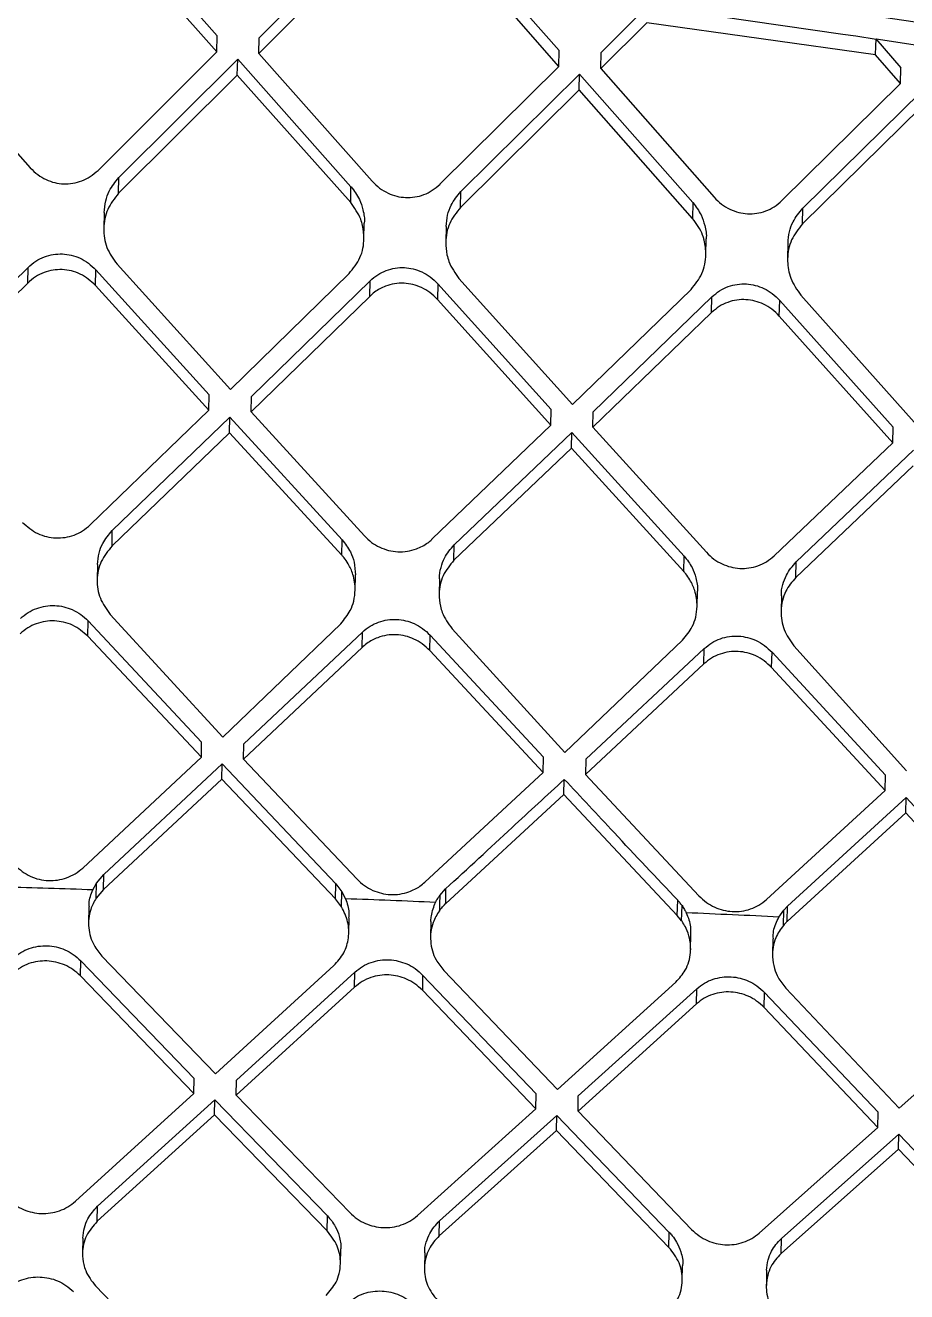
# Model space of a CAD drawing. Extents: x 939 to 1039, y 781 to 934.
# Drawn here: x 965.146 to 966.065, y 882.088 to 883.409 of the extents above; entities that cross this region are included whole.
import ezdxf

# ---------------------------------------------------------------- set-up
doc = ezdxf.new("R2010")
doc.units = 0
doc.header["$MEASUREMENT"] = 0
doc.layers.add('1', color=4, linetype='Continuous')

# ---------------------------------------------------------------- blocks, each defined once
blk = doc.blocks.new('Envoy')
at = {"layer": '1', "color": 3, "linetype": 'Continuous', "lineweight": 25}
for p, q in [((26.6146, 84.3115), (26.6921, 84.2236)), ((26.6917, 84.207), (26.6145, 84.2946)), ((26.7361, 84.2218), (26.8073, 84.2934)), ((26.8067, 84.2765), (26.7357, 84.2053)), ((26.9923, 84.2728), (27.0489, 84.2083)), ((27.0485, 84.1917), (26.9922, 84.256)), ((27.0928, 84.2062), (27.1409, 84.2542)), ((27.1404, 84.2374), (27.0925, 84.1897)), ((27.3792, 84.2038), (27.1404, 84.2374)), ((27.2174, 84.2438), (27.345, 84.2256)), ((26.6917, 84.207), (26.6921, 84.2236)), ((26.7357, 84.2053), (26.7361, 84.2218)), ((27.345, 84.2256), (27.3585, 84.2236)), ((27.3585, 84.2236), (27.3796, 84.2204)), ((27.3796, 84.2207), (27.4684, 84.207)), ((26.3789, 84.2182), (26.4972, 84.086)), ((27.0485, 84.1917), (27.0489, 84.2083)), ((27.3794, 84.2205), (27.4056, 84.1905)), ((26.5679, 84.0834), (26.6918, 84.207)), ((26.5897, 84.0759), (26.7136, 84.1993)), ((26.7132, 84.1828), (26.7136, 84.1993)), ((26.7136, 84.1993), (26.8318, 84.0663)), ((26.7357, 84.2053), (26.854, 84.072)), ((27.0925, 84.1897), (27.0928, 84.2062)), ((27.4052, 84.1739), (27.3792, 84.2038)), ((26.7132, 84.1828), (26.5894, 84.0595)), ((26.8315, 84.0498), (26.7132, 84.1828)), ((26.9246, 84.069), (27.0485, 84.1917)), ((26.9465, 84.0612), (27.0703, 84.1838)), ((27.07, 84.1673), (27.0703, 84.1838)), ((27.0703, 84.1838), (27.1886, 84.0498)), ((27.0925, 84.1897), (27.2107, 84.0554)), ((27.4052, 84.1739), (27.4056, 84.1905)), ((27.2814, 84.0518), (27.4052, 84.1739)), ((27.07, 84.1673), (26.9461, 84.0448)), ((27.1882, 84.0333), (27.07, 84.1673)), ((27.3032, 84.0439), (27.427, 84.1658)), ((27.4267, 84.1492), (27.3028, 84.0275)), ((26.5894, 84.0595), (26.5897, 84.0759)), ((26.8315, 84.0498), (26.8318, 84.0663)), ((26.9461, 84.0448), (26.9465, 84.0613)), ((27.1886, 84.0498), (27.1882, 84.0333)), ((26.5743, 84.0393), (26.5739, 84.0229)), ((27.3028, 84.0275), (27.3032, 84.0439)), ((26.8453, 84.0121), (26.8457, 84.0285)), ((26.931, 84.0248), (26.9307, 84.0084)), ((27.202, 83.9955), (27.2024, 84.0119)), ((27.2877, 84.0075), (27.2874, 83.9911)), ((26.5877, 83.9854), (26.7061, 83.855)), ((26.3711, 83.8607), (26.4949, 83.9822)), ((26.4946, 83.9659), (26.4949, 83.9822)), ((26.5653, 83.9633), (26.5656, 83.9796)), ((26.5656, 83.9796), (26.6839, 83.8494)), ((26.7061, 83.855), (26.8299, 83.9758)), ((26.9445, 83.9707), (27.0628, 83.8392)), ((26.4946, 83.9659), (26.3708, 83.8444)), ((26.6836, 83.8332), (26.5652, 83.9633)), ((26.7279, 83.8476), (26.8517, 83.9682)), ((26.8514, 83.9519), (26.8517, 83.9682)), ((26.9224, 83.9651), (26.922, 83.9488)), ((26.9224, 83.9651), (27.0407, 83.8338)), ((27.0628, 83.8392), (27.1866, 83.9592)), ((26.8514, 83.9519), (26.7276, 83.8314)), ((27.0403, 83.8176), (26.922, 83.9488)), ((27.0846, 83.8317), (27.2084, 83.9514)), ((27.2081, 83.9351), (27.2084, 83.9514)), ((27.2787, 83.9314), (27.2791, 83.9478)), ((27.2791, 83.9478), (27.3974, 83.8154)), ((27.3012, 83.9533), (27.4195, 83.8206)), ((27.2081, 83.9351), (27.0843, 83.8154)), ((27.397, 83.7991), (27.2787, 83.9314)), ((26.6836, 83.8332), (26.6839, 83.8494)), ((26.7276, 83.8314), (26.7279, 83.8476)), ((26.5598, 83.7136), (26.6836, 83.8332)), ((26.5828, 83.7077), (26.7054, 83.8258)), ((26.7051, 83.8096), (26.7054, 83.8258)), ((26.7054, 83.8258), (26.8226, 83.698)), ((26.7276, 83.8314), (26.8459, 83.7021)), ((27.0403, 83.8176), (27.0407, 83.8338)), ((27.0843, 83.8154), (27.0846, 83.8317)), ((26.9166, 83.699), (27.0403, 83.8176)), ((27.0843, 83.8154), (27.2026, 83.685)), ((27.397, 83.7991), (27.3974, 83.8154)), ((26.7051, 83.8096), (26.5825, 83.6916)), ((26.8223, 83.6819), (26.7051, 83.8096)), ((26.9396, 83.6928), (27.0622, 83.81)), ((27.0618, 83.7938), (27.0622, 83.81)), ((27.0622, 83.81), (27.1794, 83.6811)), ((27.2733, 83.6813), (27.397, 83.7991)), ((27.0618, 83.7938), (26.9392, 83.6767)), ((27.179, 83.665), (27.0618, 83.7938)), ((27.2963, 83.6749), (27.4188, 83.7914)), ((27.4185, 83.7752), (27.2959, 83.6588)), ((26.5825, 83.6916), (26.5828, 83.7077)), ((26.8223, 83.6819), (26.8226, 83.698)), ((26.9392, 83.6767), (26.9396, 83.6928)), ((27.179, 83.665), (27.1794, 83.6811)), ((26.5674, 83.6723), (26.5671, 83.6562)), ((27.2959, 83.6588), (27.2963, 83.675)), ((26.8361, 83.6453), (26.8365, 83.6614)), ((26.9242, 83.6575), (26.9238, 83.6414)), ((27.1929, 83.6283), (27.1932, 83.6444)), ((27.2809, 83.6397), (27.2805, 83.6236)), ((26.5573, 83.5974), (26.5576, 83.6134)), ((26.5576, 83.6134), (26.676, 83.4871)), ((26.5806, 83.6202), (26.6981, 83.4923)), ((26.6981, 83.4923), (26.8211, 83.6105)), ((26.72, 83.4853), (26.8437, 83.6018)), ((26.8434, 83.5858), (26.8437, 83.6018)), ((26.9373, 83.6053), (27.0549, 83.4762)), ((26.6757, 83.4712), (26.5573, 83.5974)), ((26.914, 83.5826), (26.9144, 83.5986)), ((26.9144, 83.5986), (27.0328, 83.4713)), ((27.0549, 83.4762), (27.1778, 83.5935)), ((27.294, 83.5874), (27.4115, 83.4571)), ((26.8434, 83.5858), (26.7196, 83.4694)), ((27.0324, 83.4553), (26.914, 83.5826)), ((27.0767, 83.4691), (27.2004, 83.5846)), ((27.2001, 83.5686), (27.2004, 83.5846)), ((27.2707, 83.5648), (27.2711, 83.5809)), ((27.2711, 83.5809), (27.3894, 83.4524)), ((27.2001, 83.5686), (27.0764, 83.4532)), ((27.3891, 83.4364), (27.2707, 83.5648)), ((26.6757, 83.4712), (26.676, 83.4871)), ((26.7196, 83.4694), (26.72, 83.4853)), ((26.552, 83.3557), (26.6757, 83.4712)), ((26.7196, 83.4694), (26.8381, 83.3441)), ((27.0324, 83.4553), (27.0328, 83.4713)), ((27.0767, 83.4691), (27.0764, 83.4532)), ((26.5738, 83.3491), (26.6975, 83.4643)), ((26.6972, 83.4484), (26.6975, 83.4643)), ((26.6975, 83.4643), (26.816, 83.3392)), ((26.9087, 83.3409), (27.0324, 83.4553)), ((26.6972, 83.4484), (26.5735, 83.3332)), ((26.8156, 83.3234), (26.6972, 83.4484)), ((27.0539, 83.4323), (27.0543, 83.4482)), ((27.0764, 83.4532), (27.1948, 83.3267)), ((27.3891, 83.4364), (27.3894, 83.4524)), ((26.9303, 83.3182), (27.0539, 83.4323)), ((27.0539, 83.4323), (27.1723, 83.3061)), ((27.2654, 83.3229), (27.3891, 83.4364)), ((27.2873, 83.3158), (27.4109, 83.4291)), ((27.4106, 83.4132), (27.4109, 83.4291)), ((27.4109, 83.4291), (27.5293, 83.3017)), ((27.4106, 83.4132), (27.2869, 83.3)), ((27.529, 83.2858), (27.4106, 83.4132)), ((26.5662, 83.34), (26.5738, 83.3491)), ((26.5735, 83.3333), (26.5738, 83.3491)), ((26.5624, 83.3329), (26.5662, 83.34)), ((26.5659, 83.3242), (26.5662, 83.3401)), ((26.8156, 83.3234), (26.816, 83.3392)), ((26.816, 83.3392), (26.8223, 83.331)), ((26.5735, 83.3333), (26.5659, 83.3242)), ((26.822, 83.3152), (26.8156, 83.3234)), ((26.822, 83.3152), (26.8223, 83.331)), ((26.8223, 83.331), (26.8261, 83.3236)), ((26.9244, 83.3271), (26.9306, 83.334)), ((26.9306, 83.334), (26.9303, 83.3182)), ((26.5584, 83.3149), (26.5581, 83.299)), ((27.1723, 83.3061), (27.1727, 83.322)), ((27.1768, 83.3007), (27.1772, 83.3165)), ((27.2783, 83.3046), (27.2833, 83.3118)), ((27.283, 83.2959), (27.2833, 83.3118)), ((27.2833, 83.3118), (27.2873, 83.3158)), ((27.2869, 83.3), (27.2873, 83.3158)), ((26.8295, 83.288), (26.8298, 83.3038)), ((26.9152, 83.2999), (26.9149, 83.284)), ((27.1768, 83.3007), (27.1723, 83.3062)), ((27.1862, 83.2706), (27.1865, 83.2864)), ((27.2719, 83.2818), (27.2715, 83.2659)), ((26.5495, 83.2431), (26.5499, 83.2589)), ((26.5499, 83.2589), (26.6683, 83.1362)), ((26.572, 83.2638), (26.6905, 83.1409)), ((26.668, 83.1204), (26.5495, 83.2431)), ((26.6905, 83.1409), (26.8141, 83.2539)), ((26.7123, 83.1344), (26.836, 83.2472)), ((26.8356, 83.2314), (26.836, 83.2472)), ((26.9066, 83.244), (26.9063, 83.2282)), ((26.9066, 83.244), (27.0251, 83.1201)), ((26.9287, 83.2487), (27.0472, 83.1246)), ((26.8356, 83.2314), (26.712, 83.1186)), ((27.0472, 83.1246), (27.1708, 83.2367)), ((27.2854, 83.2304), (27.4038, 83.1052)), ((27.0247, 83.1044), (26.9063, 83.2282)), ((27.069, 83.1179), (27.1927, 83.2297)), ((27.1923, 83.2139), (27.1927, 83.2297)), ((27.263, 83.2101), (27.2633, 83.2259)), ((27.2633, 83.2259), (27.3818, 83.1009)), ((27.1923, 83.2139), (27.0687, 83.1022)), ((27.3814, 83.0851), (27.263, 83.2101)), ((27.4039, 83.1052), (27.5275, 83.2163)), ((26.668, 83.1204), (26.6683, 83.1362)), ((26.712, 83.1186), (26.7123, 83.1344)), ((26.5444, 83.0081), (26.668, 83.1204)), ((26.5674, 83.0029), (26.6899, 83.1139)), ((26.6895, 83.0982), (26.6899, 83.1139)), ((26.6899, 83.1139), (26.8072, 82.993)), ((26.712, 83.1186), (26.8305, 82.9963)), ((27.0247, 83.1044), (27.0251, 83.1201)), ((27.0687, 83.1022), (27.069, 83.1179)), ((26.6895, 83.0982), (26.5671, 82.9872)), ((26.8069, 82.9773), (26.6895, 83.0982)), ((26.9011, 82.9931), (27.0247, 83.1044)), ((27.0687, 83.1022), (27.1872, 82.9788)), ((27.3814, 83.0851), (27.3817, 83.1009)), ((26.9242, 82.9877), (27.0466, 83.0977)), ((27.0463, 83.0819), (27.0466, 83.0976)), ((27.0466, 83.0977), (27.1639, 82.9756)), ((27.2578, 82.9749), (27.3814, 83.0851)), ((27.0463, 83.0819), (26.9238, 82.972)), ((27.1636, 82.96), (27.0463, 83.0819)), ((27.2809, 82.9693), (27.4033, 83.0782)), ((27.4029, 83.0625), (27.4033, 83.0782)), ((27.4033, 83.0782), (27.5206, 82.9551)), ((27.4029, 83.0625), (27.2805, 82.9536)), ((27.5202, 82.9394), (27.4029, 83.0625)), ((26.5671, 82.9872), (26.5674, 83.0029)), ((26.8069, 82.9773), (26.8072, 82.993)), ((26.9238, 82.972), (26.9242, 82.9877)), ((26.5521, 82.9695), (26.5517, 82.9538)), ((27.1636, 82.96), (27.1639, 82.9756)), ((27.2805, 82.9536), (27.2809, 82.9693)), ((26.8208, 82.9428), (26.8211, 82.9584)), ((26.9088, 82.9544), (26.9085, 82.9388)), ((27.1775, 82.9253), (27.1778, 82.9409)), ((27.2655, 82.9361), (27.2652, 82.9204)), ((26.5653, 82.9198), (26.683, 82.7982))]:
    blk.add_line(p, q, dxfattribs=at)
at = {"layer": '1', "color": 3, "linetype": 'Continuous', "lineweight": 25, "flags": 128}
for points in [[(27.3792, 84.2038), (27.3794, 84.213), (27.3796, 84.2204)], [(26.9244, 83.3271), (26.9242, 83.3182), (26.924, 83.3112)]]:
    blk.add_lwpolyline(points, dxfattribs=at)
at = {"layer": '1', "color": 3, "linetype": 'Continuous', "lineweight": 25}
for points, knots in [([(22.9993, 84.0346), (23.2461, 84.0889), (23.7395, 84.1976), (24.4909, 84.3013), (25.2469, 84.3603), (26.0054, 84.3685), (26.7627, 84.3254), (27.5151, 84.2317), (28.2609, 84.0938), (28.749, 83.9631), (28.993, 83.8978)], [0, 0, 0, 0, 0.125001, 0.250001, 0.375003, 0.499997, 0.624991, 0.749994, 0.874997, 1, 1, 1, 1]), ([(26.4972, 84.086), (26.4997, 84.0835), (26.5046, 84.0787), (26.5134, 84.0736), (26.5226, 84.0703), (26.5321, 84.069), (26.5417, 84.0696), (26.5512, 84.0722), (26.5602, 84.0767), (26.5653, 84.0812), (26.5679, 84.0834)], [0, 0, 0, 0, 0.133107, 0.260401, 0.382489, 0.49999, 0.619582, 0.742303, 0.868878, 1, 1, 1, 1]), ([(26.5743, 84.0393), (26.5746, 84.0434), (26.5753, 84.0512), (26.58, 84.064), (26.586, 84.0714), (26.5897, 84.0759)], [0, 0, 0, 0, 0.30475, 0.576041, 1, 1, 1, 1]), ([(26.8319, 84.0663), (26.8351, 84.062), (26.8406, 84.0546), (26.8447, 84.0415), (26.8463, 84.0331), (26.8457, 84.0286), (26.8457, 84.0285)], [0, 0, 0, 0, 0.385241, 0.662774, 0.996562, 1, 1, 1, 1]), ([(26.854, 84.072), (26.8565, 84.0696), (26.8613, 84.0647), (26.8702, 84.0595), (26.8794, 84.0562), (26.8889, 84.0548), (26.8985, 84.0553), (26.908, 84.0579), (26.917, 84.0623), (26.9221, 84.0667), (26.9247, 84.069)], [0, 0, 0, 0, 0.133738, 0.26132, 0.383337, 0.500392, 0.6205, 0.743294, 0.869558, 1, 1, 1, 1]), ([(26.5894, 84.0595), (26.5851, 84.0541), (26.5765, 84.0434), (26.5728, 84.0229), (26.5757, 84.0023), (26.5837, 83.991), (26.5877, 83.9854)], [0, 0, 0, 0, 0.248347, 0.499884, 0.751334, 1, 1, 1, 1]), ([(26.8299, 83.9758), (26.8341, 83.9811), (26.8427, 83.9918), (26.8461, 84.0101), (26.8447, 84.0236), (26.8409, 84.0368), (26.8355, 84.0442), (26.8315, 84.0498)], [0, 0, 0, 0, 0.2478, 0.499026, 0.666885, 0.751153, 1, 1, 1, 1]), ([(26.9311, 84.0248), (26.9314, 84.0288), (26.9321, 84.0365), (26.9367, 84.0493), (26.9427, 84.0567), (26.9465, 84.0613)], [0, 0, 0, 0, 0.301077, 0.57074, 1, 1, 1, 1]), ([(27.1886, 84.0498), (27.1917, 84.0456), (27.1972, 84.0383), (27.2013, 84.0252), (27.203, 84.0166), (27.2024, 84.0119), (27.2024, 84.0119)], [0, 0, 0, 0, 0.372139, 0.6530643, 0.9969189, 1, 1, 1, 1]), ([(27.2107, 84.0554), (27.2132, 84.0529), (27.2181, 84.048), (27.2269, 84.0427), (27.2361, 84.0393), (27.2456, 84.0379), (27.2552, 84.0383), (27.2647, 84.0408), (27.2737, 84.0452), (27.2788, 84.0495), (27.2814, 84.0518)], [0, 0, 0, 0, 0.134417, 0.262278, 0.384183, 0.50072, 0.62122, 0.744096, 0.870114, 1, 1, 1, 1]), ([(26.9461, 84.0448), (26.9419, 84.0395), (26.9333, 84.0288), (26.93, 84.0107), (26.9313, 83.9972), (26.935, 83.984), (26.9405, 83.9763), (26.9445, 83.9707)], [0, 0, 0, 0, 0.247857, 0.499102, 0.658594, 0.75126, 1, 1, 1, 1]), ([(27.2878, 84.0075), (27.2881, 84.0115), (27.2888, 84.0191), (27.2933, 84.032), (27.2994, 84.0393), (27.3032, 84.0439)], [0, 0, 0, 0, 0.299412, 0.567788, 1, 1, 1, 1]), ([(27.1866, 83.9592), (27.1909, 83.9645), (27.1994, 83.9751), (27.2029, 83.9939), (27.2014, 84.007), (27.1995, 84.0135), (27.1989, 84.0153), (27.1964, 84.0221), (27.1923, 84.0277), (27.1882, 84.0333)], [0, 0, 0, 0, 0.247302, 0.49875, 0.684093, 0.732447, 0.749218, 0.751083, 1, 1, 1, 1]), ([(27.3028, 84.0275), (27.2986, 84.0221), (27.29, 84.0115), (27.2863, 83.9917), (27.2883, 83.9781), (27.2926, 83.9651), (27.2972, 83.9589), (27.3012, 83.9533)], [0, 0, 0, 0, 0.247742, 0.499053, 0.720709, 0.750838, 1, 1, 1, 1]), ([(26.4949, 83.9822), (26.4975, 83.9845), (26.5026, 83.9889), (26.5117, 83.9934), (26.5211, 83.9959), (26.5307, 83.9965), (26.5401, 83.9952), (26.5494, 83.992), (26.5582, 83.9869), (26.5631, 83.9821), (26.5656, 83.9797)], [0, 0, 0, 0, 0.131708, 0.258485, 0.380978, 0.499883, 0.616826, 0.738792, 0.866314, 1, 1, 1, 1]), ([(26.5653, 83.9633), (26.5603, 83.9678), (26.5528, 83.9744), (26.5402, 83.9788), (26.5305, 83.9802), (26.5208, 83.9796), (26.5113, 83.977), (26.5023, 83.9726), (26.4972, 83.9681), (26.4946, 83.9659)], [0, 0, 0, 0, 0.250762, 0.376351, 0.499452, 0.618549, 0.741199, 0.868137, 1, 1, 1, 1]), ([(26.8517, 83.9682), (26.8543, 83.9705), (26.8594, 83.9749), (26.8684, 83.9792), (26.8779, 83.9818), (26.8875, 83.9823), (26.8969, 83.9809), (26.9061, 83.9776), (26.915, 83.9725), (26.9199, 83.9676), (26.9224, 83.9651)], [0, 0, 0, 0, 0.131026, 0.257488, 0.379992, 0.499442, 0.615871, 0.737711, 0.865573, 1, 1, 1, 1]), ([(26.922, 83.9488), (26.9195, 83.9513), (26.9146, 83.9561), (26.9057, 83.9613), (26.8966, 83.9645), (26.887, 83.9659), (26.8772, 83.9654), (26.8667, 83.9624), (26.8578, 83.958), (26.853, 83.9534), (26.8514, 83.9519)], [0, 0, 0, 0, 0.134431, 0.262282, 0.384078, 0.500416, 0.624365, 0.749629, 0.913547, 1, 1, 1, 1]), ([(27.2084, 83.9514), (27.211, 83.9537), (27.2161, 83.958), (27.2252, 83.9624), (27.2347, 83.9648), (27.2474, 83.9654), (27.2602, 83.962), (27.2717, 83.9552), (27.2766, 83.9503), (27.2791, 83.9478)], [0, 0, 0, 0, 0.13083, 0.257328, 0.380124, 0.500062, 0.736771, 0.864986, 1, 1, 1, 1]), ([(27.2787, 83.9314), (27.2762, 83.934), (27.2713, 83.9389), (27.2598, 83.9456), (27.247, 83.949), (27.2343, 83.9484), (27.2248, 83.946), (27.2157, 83.9417), (27.2107, 83.9373), (27.2081, 83.9351)], [0, 0, 0, 0, 0.135311, 0.263646, 0.500338, 0.620209, 0.74301, 0.869389, 1, 1, 1, 1]), ([(26.4891, 83.7162), (26.4941, 83.7119), (26.5016, 83.7053), (26.5142, 83.7011), (26.5239, 83.6997), (26.5337, 83.7003), (26.5431, 83.7028), (26.5522, 83.7071), (26.5572, 83.7115), (26.5598, 83.7136)], [0, 0, 0, 0, 0.250372, 0.375914, 0.499353, 0.619711, 0.742904, 0.869493, 1, 1, 1, 1]), ([(26.5674, 83.6723), (26.5678, 83.6763), (26.5685, 83.6838), (26.5731, 83.6962), (26.5791, 83.7033), (26.5828, 83.7077)], [0, 0, 0, 0, 0.30575, 0.575017, 1, 1, 1, 1]), ([(26.8226, 83.698), (26.8258, 83.6939), (26.8312, 83.6868), (26.8358, 83.6741), (26.8362, 83.6659), (26.8365, 83.6614)], [0, 0, 0, 0, 0.378143, 0.65878, 1, 1, 1, 1]), ([(26.8459, 83.7021), (26.8483, 83.6998), (26.853, 83.6951), (26.8616, 83.6901), (26.871, 83.6867), (26.8808, 83.6853), (26.8907, 83.6858), (26.9015, 83.6887), (26.9099, 83.6932), (26.9151, 83.6972), (26.9164, 83.6987), (26.9166, 83.6989)], [0, 0, 0, 0, 0.127322, 0.252753, 0.376826, 0.500055, 0.62445, 0.749457, 0.923783, 0.989876, 1, 1, 1, 1]), ([(26.9242, 83.6575), (26.9242, 83.6575), (26.9238, 83.6615), (26.9255, 83.6689), (26.9297, 83.6813), (26.9358, 83.6884), (26.9396, 83.6928)], [0, 0, 0, 0, 0.003366, 0.304107, 0.57063, 1, 1, 1, 1]), ([(26.5825, 83.6916), (26.5783, 83.6864), (26.5698, 83.6761), (26.5659, 83.6564), (26.5688, 83.6365), (26.5767, 83.6256), (26.5806, 83.6202)], [0, 0, 0, 0, 0.248739, 0.499931, 0.750968, 1, 1, 1, 1]), ([(26.8211, 83.6105), (26.8248, 83.6149), (26.8308, 83.6221), (26.8351, 83.6345), (26.8368, 83.6473), (26.8348, 83.6607), (26.8299, 83.6719), (26.8255, 83.6782), (26.8232, 83.6811), (26.8224, 83.6818), (26.8223, 83.6819)], [0, 0, 0, 0, 0.217464, 0.350446, 0.499433, 0.708802, 0.862132, 0.959189, 0.995034, 1, 1, 1, 1]), ([(27.1794, 83.6811), (27.1824, 83.6772), (27.1878, 83.6703), (27.1921, 83.6577), (27.1938, 83.6492), (27.1932, 83.6445), (27.1932, 83.6444)], [0, 0, 0, 0, 0.359875, 0.642269, 0.992405, 1, 1, 1, 1]), ([(27.2026, 83.685), (27.2051, 83.6826), (27.21, 83.6778), (27.2215, 83.6711), (27.2343, 83.6678), (27.2471, 83.6684), (27.2566, 83.6707), (27.2657, 83.6749), (27.2707, 83.6792), (27.2733, 83.6813)], [0, 0, 0, 0, 0.13418, 0.262114, 0.499865, 0.621338, 0.744792, 0.870838, 1, 1, 1, 1]), ([(26.9392, 83.6767), (26.935, 83.6716), (26.9265, 83.6613), (26.9231, 83.6437), (26.9244, 83.6307), (26.9281, 83.618), (26.9334, 83.6107), (26.9373, 83.6053)], [0, 0, 0, 0, 0.248316, 0.499212, 0.665207, 0.750951, 1, 1, 1, 1]), ([(27.2809, 83.6397), (27.2809, 83.6398), (27.2805, 83.6437), (27.2822, 83.6511), (27.2864, 83.6635), (27.2925, 83.6706), (27.2963, 83.675)], [0, 0, 0, 0, 0.005718, 0.301902, 0.566502, 1, 1, 1, 1]), ([(27.1778, 83.5935), (27.1816, 83.598), (27.1876, 83.6052), (27.1919, 83.6176), (27.1935, 83.6303), (27.1915, 83.6438), (27.1865, 83.6551), (27.1821, 83.6613), (27.1798, 83.6642), (27.1791, 83.6649), (27.179, 83.665)], [0, 0, 0, 0, 0.219526, 0.351929, 0.499257, 0.710374, 0.864319, 0.960886, 0.995577, 1, 1, 1, 1]), ([(27.2959, 83.6588), (27.292, 83.6542), (27.2858, 83.647), (27.2816, 83.6345), (27.2798, 83.621), (27.2823, 83.6038), (27.2901, 83.5928), (27.294, 83.5874)], [0, 0, 0, 0, 0.227475, 0.358206, 0.500144, 0.750826, 1, 1, 1, 1]), ([(26.4869, 83.616), (26.4895, 83.6181), (26.4946, 83.6224), (26.5037, 83.6267), (26.5131, 83.6292), (26.5258, 83.63), (26.5387, 83.6269), (26.5502, 83.6205), (26.5551, 83.6158), (26.5576, 83.6134)], [0, 0, 0, 0, 0.131241, 0.258053, 0.380946, 0.500516, 0.738848, 0.86651, 1, 1, 1, 1]), ([(26.5573, 83.5974), (26.5523, 83.6017), (26.5448, 83.6082), (26.5321, 83.6124), (26.5225, 83.6137), (26.5128, 83.6132), (26.5033, 83.6107), (26.4943, 83.6064), (26.4892, 83.6021), (26.4866, 83.5999)], [0, 0, 0, 0, 0.250334, 0.376125, 0.499383, 0.61894, 0.74187, 0.868742, 1, 1, 1, 1]), ([(26.8437, 83.6018), (26.8463, 83.604), (26.8514, 83.6082), (26.8604, 83.6124), (26.8699, 83.6148), (26.8826, 83.6155), (26.8954, 83.6123), (26.9069, 83.6058), (26.9118, 83.6011), (26.9144, 83.5986)], [0, 0, 0, 0, 0.130532, 0.257047, 0.380038, 0.500175, 0.737697, 0.865681, 1, 1, 1, 1]), ([(26.914, 83.5826), (26.9115, 83.585), (26.9066, 83.5897), (26.8951, 83.5963), (26.8822, 83.5995), (26.8692, 83.5988), (26.8586, 83.5959), (26.8498, 83.5916), (26.845, 83.5872), (26.8434, 83.5858)], [0, 0, 0, 0, 0.134303, 0.262288, 0.499671, 0.623962, 0.749369, 0.915946, 1, 1, 1, 1]), ([(27.2004, 83.5846), (27.203, 83.5868), (27.2081, 83.591), (27.2171, 83.5952), (27.2266, 83.5975), (27.2393, 83.598), (27.2521, 83.5947), (27.2636, 83.5881), (27.2685, 83.5833), (27.2711, 83.5809)], [0, 0, 0, 0, 0.129829, 0.256074, 0.379211, 0.499849, 0.736566, 0.864898, 1, 1, 1, 1]), ([(27.2707, 83.5648), (27.2682, 83.5673), (27.2632, 83.5721), (27.2517, 83.5787), (27.239, 83.582), (27.2262, 83.5814), (27.2168, 83.5791), (27.2077, 83.5749), (27.2026, 83.5707), (27.2001, 83.5686)], [0, 0, 0, 0, 0.135138, 0.263466, 0.500046, 0.62063, 0.743832, 0.870094, 1, 1, 1, 1]), ([(26.9306, 83.334), (26.9537, 83.3553), (26.9949, 83.3932), (27.0361, 83.4314), (27.0543, 83.4482)], [0, 0, 0, 0, 0.559998, 1, 1, 1, 1]), ([(27.1727, 83.322), (27.1505, 83.3455), (27.111, 83.3875), (27.0716, 83.4297), (27.0543, 83.4482)], [0, 0, 0, 0, 0.5599998, 1, 1, 1, 1]), ([(26.4813, 83.3583), (26.4863, 83.3541), (26.4938, 83.3478), (26.5064, 83.3437), (26.5161, 83.3423), (26.5259, 83.3429), (26.5353, 83.3453), (26.5443, 83.3495), (26.5494, 83.3536), (26.552, 83.3557)], [0, 0, 0, 0, 0.249931, 0.375663, 0.499269, 0.620233, 0.743697, 0.870168, 1, 1, 1, 1]), ([(26.5624, 83.3329), (26.547, 83.3334), (26.5162, 83.3344), (26.4855, 83.3354), (26.4701, 83.3359)], [0, 0, 0, 0, 0.499998, 1, 1, 1, 1]), ([(26.8381, 83.3441), (26.8406, 83.3417), (26.8455, 83.3371), (26.857, 83.3307), (26.8699, 83.3276), (26.8829, 83.3282), (26.8935, 83.331), (26.9023, 83.3352), (26.9071, 83.3394), (26.9087, 83.3409)], [0, 0, 0, 0, 0.133122, 0.260705, 0.499445, 0.624262, 0.749436, 0.916392, 1, 1, 1, 1]), ([(26.5659, 83.3242), (26.5638, 83.3204), (26.5586, 83.3108), (26.5571, 83.2934), (26.562, 83.2762), (26.569, 83.2675), (26.572, 83.2638)], [0, 0, 0, 0, 0.197628, 0.500363, 0.789591, 1, 1, 1, 1]), ([(26.5589, 83.3149), (26.5588, 83.3163), (26.5583, 83.3225), (26.5606, 83.3283), (26.5624, 83.3329)], [0, 0, 0, 0, 0.225616, 1, 1, 1, 1]), ([(26.8261, 83.3236), (26.8278, 83.3188), (26.8302, 83.3123), (26.8295, 83.3056), (26.8293, 83.3038)], [0, 0, 0, 0, 0.733266, 1, 1, 1, 1]), ([(26.9201, 83.3199), (26.9044, 83.3205), (26.8731, 83.3218), (26.8418, 83.323), (26.8261, 83.3236)], [0, 0, 0, 0, 0.5000303, 1, 1, 1, 1]), ([(26.9201, 83.3199), (26.9208, 83.3213), (26.9221, 83.3238), (26.9237, 83.3261), (26.9244, 83.3271)], [0, 0, 0, 0, 0.560114, 1, 1, 1, 1]), ([(27.1948, 83.3267), (27.1973, 83.3243), (27.2022, 83.3196), (27.2137, 83.3132), (27.2265, 83.3099), (27.2393, 83.3104), (27.2488, 83.3127), (27.2578, 83.3167), (27.2629, 83.3208), (27.2654, 83.3229)], [0, 0, 0, 0, 0.133983, 0.261864, 0.499583, 0.621889, 0.745775, 0.871666, 1, 1, 1, 1]), ([(26.8141, 83.2539), (26.8178, 83.2581), (26.8254, 83.2666), (26.83, 83.2829), (26.8295, 83.2999), (26.8245, 83.3101), (26.822, 83.3152)], [0, 0, 0, 0, 0.2482598, 0.4987766, 0.7501525, 1, 1, 1, 1]), ([(26.924, 83.3112), (26.9216, 83.3072), (26.9157, 83.2974), (26.9137, 83.2792), (26.9185, 83.2614), (26.9258, 83.2524), (26.9287, 83.2487)], [0, 0, 0, 0, 0.20749, 0.500122, 0.798429, 1, 1, 1, 1]), ([(26.9153, 83.2999), (26.9153, 83.3002), (26.9151, 83.3021), (26.916, 83.3091), (26.9183, 83.3153), (26.9201, 83.3199)], [0, 0, 0, 0, 0.037186, 0.288239, 1, 1, 1, 1]), ([(26.924, 83.3112), (26.9251, 83.3126), (26.927, 83.3151), (26.9293, 83.3172), (26.9302, 83.3182)], [0, 0, 0, 0, 0.568788, 1, 1, 1, 1]), ([(27.1772, 83.3165), (27.1764, 83.3176), (27.175, 83.3195), (27.1734, 83.3212), (27.1727, 83.322)], [0, 0, 0, 0, 0.559962, 1, 1, 1, 1]), ([(27.1772, 83.3165), (27.1781, 83.3152), (27.1797, 83.3127), (27.181, 83.3101), (27.1816, 83.309)], [0, 0, 0, 0, 0.559899, 1, 1, 1, 1]), ([(27.1708, 83.2367), (27.1744, 83.2407), (27.1823, 83.2495), (27.1869, 83.2661), (27.1859, 83.2811), (27.1823, 83.2915), (27.1791, 83.2972), (27.1775, 83.2998), (27.177, 83.3004), (27.1769, 83.3006), (27.1768, 83.3007), (27.1768, 83.3007)], [0, 0, 0, 0, 0.226811, 0.500189, 0.715805, 0.871148, 0.965934, 0.990571, 0.997174, 0.99965, 1, 1, 1, 1]), ([(27.1816, 83.309), (27.1836, 83.3041), (27.1867, 83.2968), (27.1861, 83.2891), (27.1859, 83.2865)], [0, 0, 0, 0, 0.662732, 1, 1, 1, 1]), ([(27.2783, 83.3046), (27.2622, 83.3054), (27.2299, 83.3068), (27.1977, 83.3083), (27.1816, 83.309)], [0, 0, 0, 0, 0.5000264, 1, 1, 1, 1]), ([(27.2725, 83.2818), (27.2724, 83.2845), (27.2723, 83.2926), (27.2759, 83.2999), (27.2783, 83.3046)], [0, 0, 0, 0, 0.34354, 1, 1, 1, 1]), ([(27.2869, 83.3), (27.2862, 83.2992), (27.2848, 83.2979), (27.2835, 83.2965), (27.283, 83.2959)], [0, 0, 0, 0, 0.559163, 1, 1, 1, 1]), ([(27.283, 83.2959), (27.28, 83.2917), (27.2731, 83.2819), (27.2706, 83.2656), (27.273, 83.2515), (27.2775, 83.2403), (27.2826, 83.234), (27.2854, 83.2304)], [0, 0, 0, 0, 0.2137824, 0.4987679, 0.6726762, 0.8142738, 1, 1, 1, 1]), ([(26.4792, 83.2615), (26.4818, 83.2636), (26.4869, 83.2678), (26.4959, 83.272), (26.5054, 83.2743), (26.5181, 83.2751), (26.5309, 83.2721), (26.5424, 83.2658), (26.5473, 83.2613), (26.5499, 83.2589)], [0, 0, 0, 0, 0.130696, 0.257506, 0.380724, 0.500916, 0.739367, 0.866891, 1, 1, 1, 1]), ([(26.5495, 83.2431), (26.547, 83.2455), (26.5421, 83.25), (26.5305, 83.2563), (26.5177, 83.2592), (26.505, 83.2585), (26.4956, 83.2562), (26.4865, 83.252), (26.4814, 83.2478), (26.4788, 83.2457)], [0, 0, 0, 0, 0.1331, 0.260653, 0.499053, 0.619162, 0.742473, 0.869307, 1, 1, 1, 1]), ([(26.836, 83.2472), (26.8385, 83.2493), (26.8436, 83.2534), (26.8527, 83.2575), (26.8622, 83.2598), (26.8749, 83.2604), (26.8877, 83.2573), (26.8992, 83.251), (26.9041, 83.2464), (26.9066, 83.244)], [0, 0, 0, 0, 0.130175, 0.25688, 0.380518, 0.5016, 0.738622, 0.866265, 1, 1, 1, 1]), ([(26.9063, 83.2282), (26.9037, 83.2306), (26.8988, 83.2352), (26.8873, 83.2415), (26.8745, 83.2446), (26.8618, 83.244), (26.8523, 83.2417), (26.8433, 83.2376), (26.8382, 83.2335), (26.8356, 83.2314)], [0, 0, 0, 0, 0.133937, 0.261708, 0.498972, 0.619828, 0.7434, 0.869981, 1, 1, 1, 1]), ([(27.1927, 83.2298), (27.1952, 83.2318), (27.2003, 83.2359), (27.2094, 83.2399), (27.2188, 83.2421), (27.2316, 83.2426), (27.2443, 83.2394), (27.2558, 83.233), (27.2608, 83.2283), (27.2633, 83.2259)], [0, 0, 0, 0, 0.129336, 0.25567, 0.379422, 0.501132, 0.737174, 0.865241, 1, 1, 1, 1]), ([(27.263, 83.2101), (27.2604, 83.2125), (27.2555, 83.2172), (27.244, 83.2236), (27.2312, 83.2268), (27.2185, 83.2263), (27.209, 83.2241), (27.2, 83.2201), (27.1949, 83.216), (27.1923, 83.2139)], [0, 0, 0, 0, 0.13475, 0.262822, 0.498881, 0.620395, 0.744245, 0.870637, 1, 1, 1, 1]), ([(26.4737, 83.0107), (26.4762, 83.0084), (26.4811, 83.004), (26.4927, 82.9978), (26.5087, 82.9941), (26.5249, 82.9966), (26.5367, 83.002), (26.5418, 83.0061), (26.5444, 83.0081)], [0, 0, 0, 0, 0.132299, 0.259679, 0.49953, 0.743649, 0.870286, 1, 1, 1, 1]), ([(26.5521, 82.9695), (26.5524, 82.9732), (26.5531, 82.9802), (26.5577, 82.992), (26.5637, 82.9987), (26.5674, 83.0029)], [0, 0, 0, 0, 0.299669, 0.567776, 1, 1, 1, 1]), ([(26.8072, 82.993), (26.8103, 82.9894), (26.8156, 82.9829), (26.82, 82.9711), (26.8217, 82.963), (26.8211, 82.9586), (26.8211, 82.9584)], [0, 0, 0, 0, 0.359985, 0.641387, 0.989817, 1, 1, 1, 1]), ([(26.8305, 82.9963), (26.833, 82.994), (26.8379, 82.9895), (26.8494, 82.9833), (26.8622, 82.9802), (26.875, 82.9808), (26.8845, 82.9831), (26.8935, 82.9871), (26.8986, 82.9911), (26.9011, 82.9931)], [0, 0, 0, 0, 0.133018, 0.260503, 0.498745, 0.620908, 0.744969, 0.8712, 1, 1, 1, 1]), ([(26.5671, 82.9872), (26.5629, 82.9824), (26.5545, 82.9727), (26.551, 82.9561), (26.5523, 82.9438), (26.556, 82.9318), (26.5613, 82.9249), (26.5653, 82.9198)], [0, 0, 0, 0, 0.249528, 0.499997, 0.661786, 0.750864, 1, 1, 1, 1]), ([(26.9088, 82.9544), (26.9088, 82.9544), (26.9084, 82.9581), (26.9101, 82.9651), (26.9143, 82.9768), (26.9204, 82.9835), (26.9242, 82.9877)], [0, 0, 0, 0, 0.001838, 0.297376, 0.56247, 1, 1, 1, 1]), ([(26.8058, 82.9099), (26.8097, 82.9143), (26.8158, 82.9212), (26.8199, 82.933), (26.8215, 82.9458), (26.8188, 82.962), (26.8109, 82.9723), (26.8069, 82.9773)], [0, 0, 0, 0, 0.230744, 0.361098, 0.501235, 0.750868, 1, 1, 1, 1]), ([(26.9238, 82.972), (26.9199, 82.9677), (26.9137, 82.9608), (26.9095, 82.949), (26.9077, 82.9362), (26.9103, 82.9199), (26.9181, 82.9097), (26.922, 82.9046)], [0, 0, 0, 0, 0.229386, 0.360148, 0.501401, 0.750997, 1, 1, 1, 1]), ([(27.1639, 82.9757), (27.165, 82.9745), (27.1678, 82.9714), (27.1723, 82.9647), (27.1765, 82.9545), (27.1785, 82.9459), (27.1778, 82.9411), (27.1778, 82.9409)], [0, 0, 0, 0, 0.118324, 0.32267, 0.612693, 0.988175, 1, 1, 1, 1]), ([(27.1872, 82.9788), (27.1897, 82.9764), (27.1947, 82.9718), (27.2062, 82.9655), (27.2189, 82.9624), (27.2317, 82.9628), (27.2412, 82.965), (27.2502, 82.9689), (27.2553, 82.9729), (27.2578, 82.9749)], [0, 0, 0, 0, 0.133912, 0.261644, 0.498526, 0.621599, 0.74595, 0.871984, 1, 1, 1, 1]), ([(27.2655, 82.9361), (27.2655, 82.9361), (27.2655, 82.9397), (27.2666, 82.9466), (27.2709, 82.9583), (27.277, 82.965), (27.2809, 82.9693)], [0, 0, 0, 0, 0.000318, 0.291772, 0.555727, 1, 1, 1, 1]), ([(27.1625, 82.8925), (27.1664, 82.8969), (27.1726, 82.9038), (27.1766, 82.9157), (27.1782, 82.9284), (27.1755, 82.9446), (27.1676, 82.9548), (27.1636, 82.96)], [0, 0, 0, 0, 0.232806, 0.362696, 0.501393, 0.750877, 1, 1, 1, 1]), ([(27.2805, 82.9536), (27.2766, 82.9492), (27.2704, 82.9424), (27.2662, 82.9305), (27.2644, 82.9178), (27.267, 82.9016), (27.2748, 82.8913), (27.2787, 82.8861)], [0, 0, 0, 0, 0.23153, 0.361785, 0.501531, 0.750955, 1, 1, 1, 1]), ([(26.4716, 82.9164), (26.4742, 82.9185), (26.4793, 82.9225), (26.4912, 82.9278), (26.5073, 82.9303), (26.5233, 82.9267), (26.5348, 82.9206), (26.5398, 82.9161), (26.5423, 82.9138)], [0, 0, 0, 0, 0.130448, 0.257336, 0.500287, 0.73901, 0.866749, 1, 1, 1, 1]), ([(26.8284, 82.9021), (26.831, 82.9041), (26.8361, 82.9081), (26.8451, 82.9121), (26.8545, 82.9143), (26.8673, 82.9149), (26.88, 82.9118), (26.8916, 82.9057), (26.8965, 82.9011), (26.8991, 82.8988)], [0, 0, 0, 0, 0.129435, 0.255851, 0.379519, 0.500797, 0.737998, 0.865938, 1, 1, 1, 1])]:
    blk.add_open_spline(points, degree=3, knots=knots, dxfattribs=at)

msp = doc.modelspace()

# ---------------------------------------------------------------- block references
at = {"layer": '1'}
msp.add_blockref('Envoy', (938.6538, 799.1744), dxfattribs=at)

doc.saveas('drawing.dxf')
